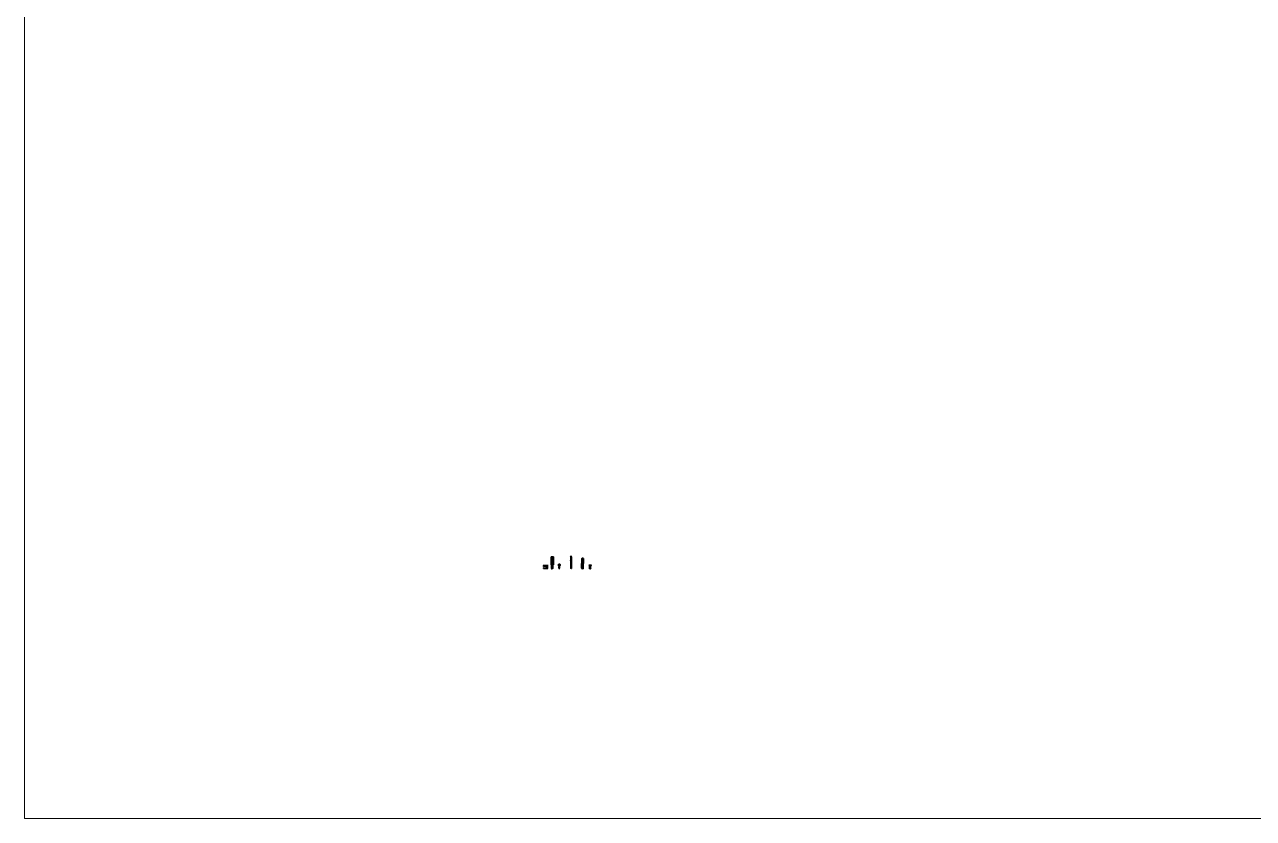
# Model space of a CAD drawing. Header units: millimetres. Extents: x -7060 to 18077, y -1 to 18752.
# Drawn here: x -7060 to -153, y 4525 to 8989 of the extents above; entities that cross this region are included whole.
import ezdxf

# ---------------------------------------------------------------- set-up
doc = ezdxf.new("R2010")
doc.units = ezdxf.units.MM
doc.header["$MEASUREMENT"] = 0
doc.layers.add('quote', color=2, linetype='Continuous', lineweight=9)
doc.layers.add('Viti', color=2, linetype='Continuous')

# ---------------------------------------------------------------- blocks, each defined once
blk = doc.blocks.new('*U24')
blk.add_lwpolyline([(0, 0), (0, 0.1), (0.05, 0), (0.12, -0.4), (0.12, -0.5), (0.07, -0.4), (0, 0)])
blk = doc.blocks.new('*U25')
at = {"color": 0, "linetype": 'ByBlock', "lineweight": -2, "transparency": 16777216}
for p in [(42.38, 270.66), (42.61, 270.66), (42.84, 270.66), (43.06, 270.66)]:
    blk.add_blockref('*U24', p, dxfattribs=at)
blk = doc.blocks.new('100347')
for p, q in [((40.13, 252.09), (40.25, 251.93)), ((40.13, 252.09), (40.13, 251.29)), ((40.25, 251.44), (40.13, 251.29)), ((40.41, 251.49), (40.38, 251.49)), ((40.57, 251.89), (40.39, 251.89)), ((40.64, 251.49), (40.46, 251.49)), ((40.79, 251.89), (40.62, 251.89)), ((40.87, 251.49), (40.69, 251.49)), ((41.02, 251.89), (40.84, 251.89)), ((41.09, 251.49), (40.92, 251.49)), ((41.16, 251.89), (41.07, 251.89)), ((41.16, 251.49), (41.14, 251.49)), ((41.21, 251.85), (41.19, 251.87)), ((41.19, 251.5), (41.21, 251.52)), ((41.23, 251.82), (41.23, 251.56))]:
    blk.add_line(p, q)
for centre, radius, start, end in [((40.38, 252.09), 0.2, 230.2432, 257.6604), ((40.38, 251.29), 0.2, 90, 129.7568), ((41.16, 251.84), 0.05, 45, 90), ((41.16, 251.54), 0.05, 270, 315), ((41.18, 251.82), 0.05, 0, 45), ((41.18, 251.56), 0.05, 315, 0)]:
    blk.add_arc(centre, radius, start, end)
blk.add_blockref('*U25', (-2.04, -18.77))
blk = doc.blocks.new('101345')
for p, q in [((40.13, 264.91), (40.13, 264.61)), ((40.17, 264.99), (40.27, 265.05)), ((40.17, 264.53), (40.27, 264.47)), ((40.28, 264.46), (40.28, 265.06)), ((40.29, 264.46), (41.63, 264.46)), ((40.3, 265.06), (41.63, 265.06)), ((40.38, 264.94), (41.63, 264.94)), ((40.38, 264.82), (41.63, 264.82)), ((40.38, 264.7), (41.63, 264.7)), ((40.38, 264.58), (41.63, 264.58)), ((42.96, 265.06), (41.63, 265.06)), ((42.88, 264.94), (41.63, 264.94)), ((42.88, 264.82), (41.63, 264.82)), ((42.88, 264.7), (41.63, 264.7)), ((42.88, 264.58), (41.63, 264.58)), ((42.96, 264.46), (41.63, 264.46)), ((42.98, 264.46), (42.98, 265.06)), ((43.09, 264.99), (42.99, 265.05)), ((43.09, 264.53), (42.99, 264.47)), ((43.13, 264.91), (43.13, 264.61))]:
    blk.add_line(p, q)
for centre, radius, start, end in [((40.23, 264.91), 0.1, 123.5668, 180), ((40.23, 264.61), 0.1, 180, 236.2912), ((40.3, 265.01), 0.05, 90, 123.5668), ((40.29, 264.51), 0.05, 236.2912, 270), ((42.96, 265.01), 0.05, 56.4332, 90), ((42.96, 264.51), 0.05, 270, 303.7088), ((43.03, 264.91), 0.1, 0, 56.4332), ((43.03, 264.61), 0.1, 303.7088, 0)]:
    blk.add_arc(centre, radius, start, end)
blk = doc.blocks.new('*U32')
blk.add_lwpolyline([(0.1, -0.2), (0.06, 0), (0.04, 0.05), (0.03, 0), (0.06, -0.2), (0.09, -0.25), (0.1, -0.2)])
blk = doc.blocks.new('*U33')
at = {"color": 0, "linetype": 'ByBlock', "lineweight": -2, "transparency": 16777216}
for p in [(40.3, 254.75), (40.42, 254.75), (40.54, 254.75), (40.65, 254.75), (40.77, 254.75), (40.89, 254.75)]:
    blk.add_blockref('*U32', p, dxfattribs=at)
blk = doc.blocks.new('109049')
for p, q in [((40.13, 240.08), (40.13, 239.79)), ((40.43, 240.28), (40.33, 240.28)), ((40.43, 239.58), (40.33, 239.58)), ((40.48, 240.23), (40.48, 239.63)), ((40.52, 240.03), (40.48, 240.03)), ((40.56, 239.83), (40.48, 239.83)), ((40.64, 240.03), (40.56, 240.03)), ((40.67, 239.83), (40.59, 239.83)), ((40.75, 240.03), (40.67, 240.03)), ((40.79, 239.83), (40.71, 239.83)), ((40.87, 240.03), (40.79, 240.03)), ((40.91, 239.83), (40.83, 239.83)), ((40.99, 240.03), (40.91, 240.03)), ((41.02, 239.83), (40.94, 239.83)), ((41.11, 240.03), (41.02, 240.03)), ((41.14, 239.83), (41.06, 239.83)), ((41.22, 240.03), (41.14, 240.03)), ((41.23, 239.83), (41.18, 239.83)), ((41.32, 240.01), (41.35, 240)), ((41.37, 239.88), (41.32, 239.85)), ((41.35, 240), (41.36, 240.05)), ((41.37, 239.88), (41.35, 240)), ((41.36, 240.05), (41.38, 239.98)), ((41.4, 239.83), (41.37, 239.88)), ((41.38, 239.98), (41.48, 239.93)), ((41.38, 239.98), (41.4, 239.89)), ((41.48, 239.93), (41.4, 239.89)), ((41.4, 239.89), (41.4, 239.83))]:
    blk.add_line(p, q)
blk.add_lwpolyline([(41.26, 239.83), (41.22, 240.03), (41.23, 240.08), (41.26, 240.03), (41.29, 239.84), (41.29, 239.78), (41.26, 239.83)])
for centre, radius, start, end in [((40.33, 240.08), 0.2, 107.545, 180), ((40.33, 239.79), 0.2, 180, 252.455), ((40.37, 239.95), 0.332, 96.8818, 107.545), ((40.37, 239.91), 0.332, 252.455, 263.1182), ((40.43, 240.23), 0.05, 0, 90), ((40.43, 239.63), 0.05, 270, 0), ((41.23, 240.03), 0.2, 270, 277.372), ((41.23, 239.83), 0.2, 63.4349, 82.7142), ((41.23, 240.03), 0.2, 287.2449, 296.5651)]:
    blk.add_arc(centre, radius, start, end)
blk.add_blockref('*U33', (0.19, -14.72))
blk = doc.blocks.new('*U141')
blk.add_lwpolyline([(0, 0), (0, 0.1), (0.05, 0), (0.12, -0.4), (0.12, -0.5), (0.07, -0.4), (0, 0)])
blk = doc.blocks.new('*U142')
at = {"color": 0, "linetype": 'ByBlock', "lineweight": -2, "transparency": 16777216}
for p in [(42.38, 270.66), (42.6, 270.66), (42.81, 270.66), (43.03, 270.66), (43.24, 270.66)]:
    blk.add_blockref('*U141', p, dxfattribs=at)
blk = doc.blocks.new('118331')
for p, q in [((40.73, 264.98), (40.73, 264.28)), ((40.73, 264.98), (42.98, 264.98)), ((40.73, 264.8), (40.73, 264.45)), ((42.98, 264.28), (40.73, 264.28)), ((40.83, 264.98), (40.83, 264.68)), ((40.83, 264.93), (42.93, 264.93)), ((40.83, 264.68), (42.93, 264.68)), ((40.83, 264.58), (40.83, 264.28)), ((40.83, 264.58), (42.93, 264.58)), ((40.83, 264.33), (42.93, 264.33)), ((42.93, 264.98), (42.93, 264.68)), ((42.93, 264.58), (42.93, 264.28)), ((42.98, 264.98), (42.98, 264.28)), ((42.98, 264.83), (43.07, 264.83)), ((43.14, 264.43), (42.98, 264.43)), ((43.12, 264.83), (43.28, 264.83)), ((43.35, 264.43), (43.19, 264.43)), ((43.33, 264.83), (43.5, 264.83)), ((43.57, 264.43), (43.4, 264.43)), ((43.55, 264.83), (43.72, 264.83)), ((43.79, 264.43), (43.62, 264.43)), ((43.77, 264.83), (43.93, 264.83)), ((44, 264.43), (43.84, 264.43)), ((43.98, 264.83), (44.08, 264.83)), ((44.08, 264.43), (44.05, 264.43)), ((44.13, 264.78), (44.13, 264.48))]:
    blk.add_line(p, q)
for centre, start, end in [((44.08, 264.78), 360, 90), ((44.08, 264.48), 270, 0)]:
    blk.add_arc(centre, 0.05, start, end)
blk.add_blockref('*U142', (0.69, -5.83))
blk = doc.blocks.new('*U38')
blk.add_lwpolyline([(0, 0), (0, 0.15), (0.05, 0), (0.12, -0.4), (0.13, -0.55), (0.07, -0.4), (0, 0)])
blk = doc.blocks.new('*U39')
at = {"color": 0, "linetype": 'ByBlock', "lineweight": -2, "transparency": 16777216}
for p in [(42.38, 270.66), (42.6, 270.66), (42.82, 270.66), (43.05, 270.66), (43.27, 270.66), (43.49, 270.66), (43.71, 270.66), (43.94, 270.66), (44.16, 270.66), (44.38, 270.66), (44.6, 270.66), (44.82, 270.66), (45.05, 270.66), (45.27, 270.66), (45.49, 270.66), (45.71, 270.66), (45.94, 270.66), (46.16, 270.66), (46.38, 270.66)]:
    blk.add_blockref('*U38', p, dxfattribs=at)
blk = doc.blocks.new('100218')
for p, q in [((40.13, 270.93), (40.13, 269.99)), ((40.15, 270.93), (40.23, 270.81)), ((40.23, 270.11), (40.15, 269.99)), ((40.23, 270.81), (40.23, 270.11)), ((40.23, 270.81), (42.28, 270.81)), ((40.23, 270.11), (42.28, 270.11)), ((42.37, 270.79), (42.59, 270.68)), ((42.59, 270.24), (42.37, 270.13)), ((42.68, 270.66), (42.81, 270.66)), ((42.88, 270.26), (42.71, 270.26)), ((42.86, 270.66), (43.03, 270.66)), ((43.1, 270.26), (42.93, 270.26)), ((43.08, 270.66), (43.25, 270.66)), ((43.33, 270.26), (43.15, 270.26)), ((43.3, 270.66), (43.48, 270.66)), ((43.55, 270.26), (43.38, 270.26)), ((43.53, 270.66), (43.7, 270.66)), ((43.77, 270.26), (43.6, 270.26)), ((43.75, 270.66), (43.92, 270.66)), ((43.99, 270.26), (43.82, 270.26)), ((43.97, 270.66), (44.14, 270.66)), ((44.21, 270.26), (44.04, 270.26)), ((44.19, 270.66), (44.36, 270.66)), ((44.44, 270.26), (44.26, 270.26)), ((44.42, 270.66), (44.59, 270.66)), ((44.66, 270.26), (44.49, 270.26)), ((44.64, 270.66), (44.81, 270.66)), ((44.88, 270.26), (44.71, 270.26)), ((44.86, 270.66), (45.03, 270.66)), ((45.1, 270.26), (44.93, 270.26)), ((45.08, 270.66), (45.25, 270.66)), ((45.33, 270.26), (45.15, 270.26)), ((45.3, 270.66), (45.48, 270.66)), ((45.55, 270.26), (45.38, 270.26)), ((45.53, 270.66), (45.7, 270.66)), ((45.77, 270.26), (45.6, 270.26)), ((45.75, 270.66), (45.92, 270.66)), ((45.99, 270.26), (45.82, 270.26)), ((45.97, 270.66), (46.14, 270.66)), ((46.21, 270.26), (46.04, 270.26)), ((46.19, 270.66), (46.36, 270.66)), ((46.44, 270.26), (46.26, 270.26)), ((46.42, 270.66), (46.59, 270.66)), ((46.66, 270.26), (46.49, 270.26)), ((46.64, 270.66), (46.88, 270.66)), ((46.88, 270.26), (46.71, 270.26)), ((46.93, 270.61), (46.93, 270.31))]:
    blk.add_line(p, q)
for centre, radius, start, end in [((40.14, 270.93), 0.01, 33.69007, 180), ((40.14, 269.99), 0.01, 180, 326.30993), ((42.28, 270.61), 0.2, 63.43495, 90), ((42.28, 270.31), 0.2, 270, 296.56505), ((42.68, 270.86), 0.2, 243.43495, 243.51032), ((42.68, 270.06), 0.2, 95.08176, 116.56505), ((42.68, 270.86), 0.2, 258.26951, 270), ((46.88, 270.61), 0.05, 360, 90), ((46.88, 270.31), 0.05, 270, 0)]:
    blk.add_arc(centre, radius, start, end)
blk.add_blockref('*U39', (0.21, 0))

msp = doc.modelspace()

# ---------------------------------------------------------------- linework, layer by layer
at = {"layer": 'quote', "color": 0}
msp.add_lwpolyline([(18077, 4525.3), (-7059.6, 4525.3), (-7059.6, 18751.7), (18077, 18751.7)], close=True, dxfattribs=at)
at = {"layer": 'Viti'}
for p, q in [((-4142.7, 5941.3), (-4142.7, 5946.9)), ((-4141.8, 5945.9), (-4142.7, 5945.9)), ((-4142.7, 5942.9), (-4141.8, 5942.9)), ((-4121, 5941.3), (-4142.7, 5941.3)), ((-4141.8, 5942.9), (-4141.8, 5945.9)), ((-4135.5, 5945.9), (-4135.5, 5942.9)), ((-4128.4, 5945.9), (-4128.4, 5942.9)), ((-4128.4, 5941.3), (-4128.4, 5935.2)), ((-4124.3, 5945.9), (-4119.5, 5945.9)), ((-4124.3, 5945.9), (-4124.3, 5942.9)), ((-4124.3, 5942.9), (-4119.5, 5942.9)), ((-4121, 5935.2), (-4121, 5941.3)), ((-4119.5, 5931.1), (-4119.5, 5946.9)), ((-4142.7, 5931.1), (-4142.7, 5935.2)), ((-4142.7, 5935.2), (-4121, 5935.2)), ((-4142.7, 5931.1), (-4119.5, 5931.1))]:
    msp.add_line(p, q, dxfattribs=at)
for points in [[(-4144.5, 5948), (-4117.6, 5948), (-4117.6, 5946.9), (-4144.5, 5946.9)], [(-4139, 5945.9), (-4125.4, 5945.9), (-4125.4, 5942.9), (-4139, 5942.9)]]:
    msp.add_lwpolyline(points, close=True, dxfattribs=at)

# ---------------------------------------------------------------- block references
at = {"layer": 'Viti', "rotation": 270}
for name, p, xscale, yscale, zscale in [('118331', (-9285, 6794.6), 19.61647035033487, 19.61647035033487, 19.61647035033487), ('109049', (-8760.6, 6741.8), 19.61647035033487, 19.61647035033487, 19.61647035033487), ('100218', (-6692.8, 6399.3), 10, 10, 10), ('101345', (-9116.8, 6775.3), 19.61647035033487, 19.61647035033487, 19.61647035033487), ('100347', (-8818.5, 6737.2), 19.61647035033487, 19.61647035033487, 19.61647035033487)]:
    msp.add_blockref(name, p, dxfattribs=dict(at, xscale=xscale, yscale=yscale, zscale=zscale))

doc.saveas('drawing.dxf')
